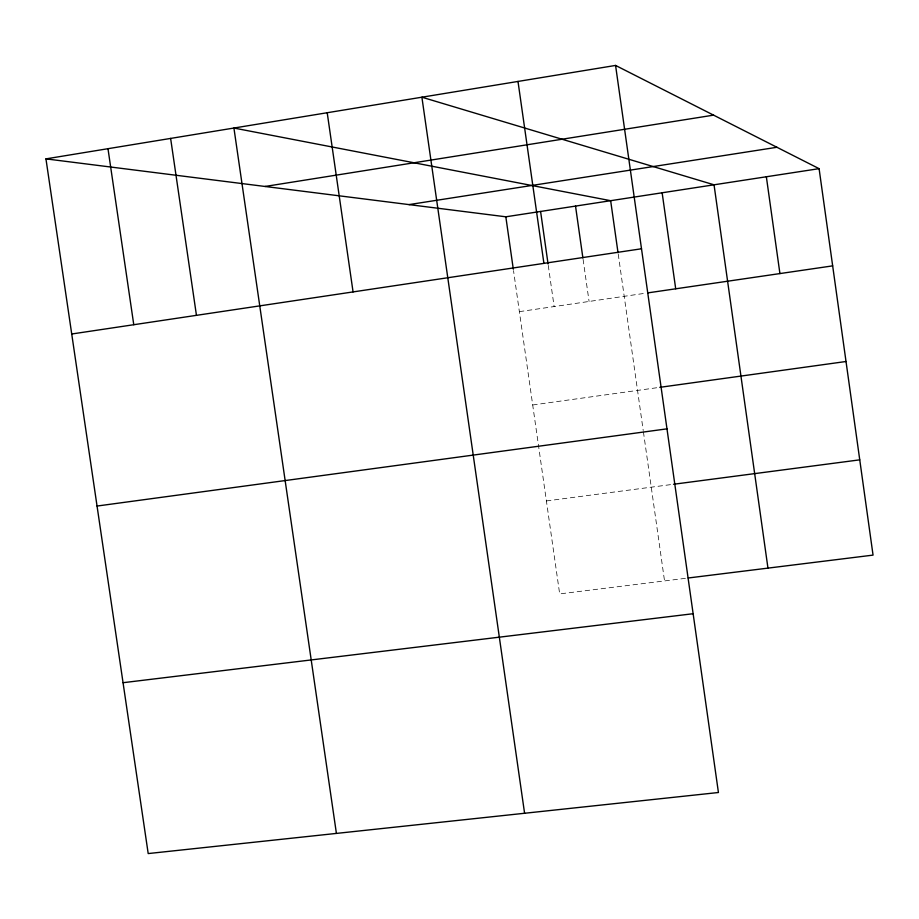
<?xml version="1.0" encoding="UTF-8"?>
<svg xmlns="http://www.w3.org/2000/svg" width="919" height="919" viewBox="0 0 919 919"><rect width="100%" height="100%" fill="white"/><g stroke="black" fill="none" stroke-linecap="round" stroke-linejoin="round"><path stroke-width="0.69" stroke-dasharray="4.59 3.45" d="M519.373 311.644L645.081 293.276M532.698 404.969L658.418 387.519M546.403 500.935L672.134 484.439M685.425 578.338L559.671 593.904L513.514 270.588M618.234 254.138L643.22 430.529M643.426 431.907L664.54 580.923M583.094 259.388L589.079 301.455M548.264 265.396L554.134 306.567"/><path stroke-width="1.38" d="M615.569 65.433L718.428 792.511L148.2 853.567L45.95 158.872L615.569 65.433L819.093 168.659L873.05 555.11L688.205 577.994M265.017 186.465L713.581 115.139M409.012 204.604L776.946 147.281M45.95 158.872L505.829 216.804L819.093 168.659M71.728 333.999L641.508 248.773M647.872 292.874L832.66 265.867M659.808 387.336L846.02 361.5M97.046 506.047L666.976 428.851M673.524 484.267L859.747 459.845M123.054 682.702L693.133 613.72M107.982 148.694L133.772 324.717M336.411 833.418L233.92 128.04L610.653 200.698L618.027 252.725M170.624 138.413L196.448 315.343M524.588 813.269L421.89 97.196L714.04 184.811L767.962 568.126M327.21 112.738L353.068 291.92M662.139 192.783L675.706 288.807M575.524 206.086L582.899 257.986M540.59 211.462L548.069 263.983M517.994 81.435L543.91 263.362M505.829 216.804L513.307 269.175M766.354 176.77L779.921 273.575"/></g></svg>
